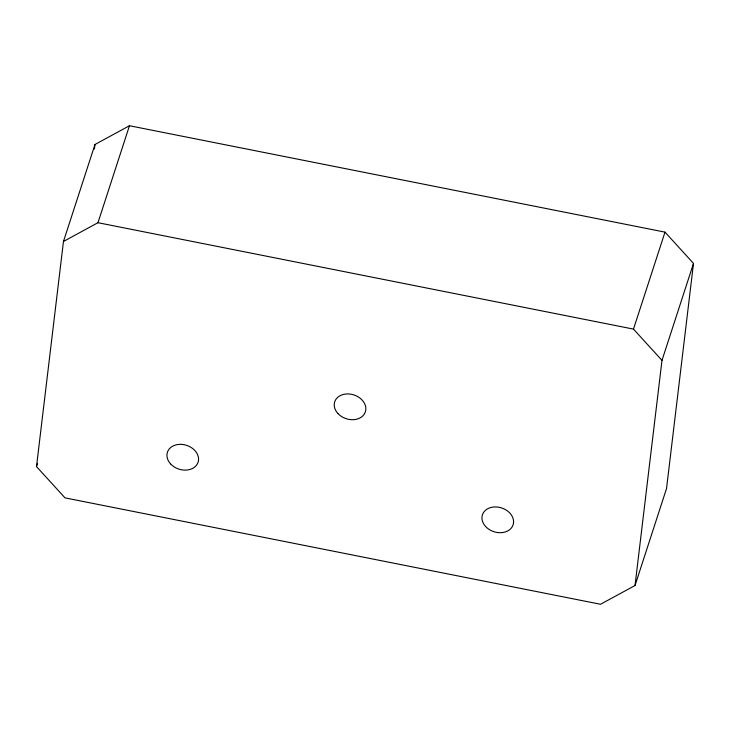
<?xml version="1.0" encoding="UTF-8"?>
<svg xmlns="http://www.w3.org/2000/svg" width="730" height="730" viewBox="0 0 730 730"><rect width="100%" height="100%" fill="white"/><g stroke="black" fill="none" stroke-linecap="round" stroke-linejoin="round"><path stroke-width="1.09" d="M36.5 466.589L63.464 241.466L94.973 144.494L129.465 125.733L664.993 232.131L693.5 263.411L666.536 488.534L635.027 585.506L600.534 604.267L65.006 497.869L36.5 466.589L37.549 463.358M94.435 149.02L94.973 144.494M635.027 585.506L661.991 360.383L693.5 263.411M63.464 241.466L97.966 222.705L129.465 125.733M661.991 360.383L633.485 329.102L664.993 232.131M97.966 222.705L633.485 329.102M337.844 413.445A16.133 12.501 18 0 0 364.872 413.08A16.133 12.501 18 0 0 347.416 393.926A16.133 12.501 18 0 0 337.844 413.445M485.569 526.458A16.133 12.501 18 0 0 512.588 526.084A16.133 12.501 18 0 0 495.132 506.93A16.133 12.501 18 0 0 485.569 526.458M170.555 463.869A16.133 12.501 18 0 0 197.575 463.495A16.133 12.501 18 0 0 180.118 444.342A16.133 12.501 18 0 0 170.555 463.869"/></g></svg>
